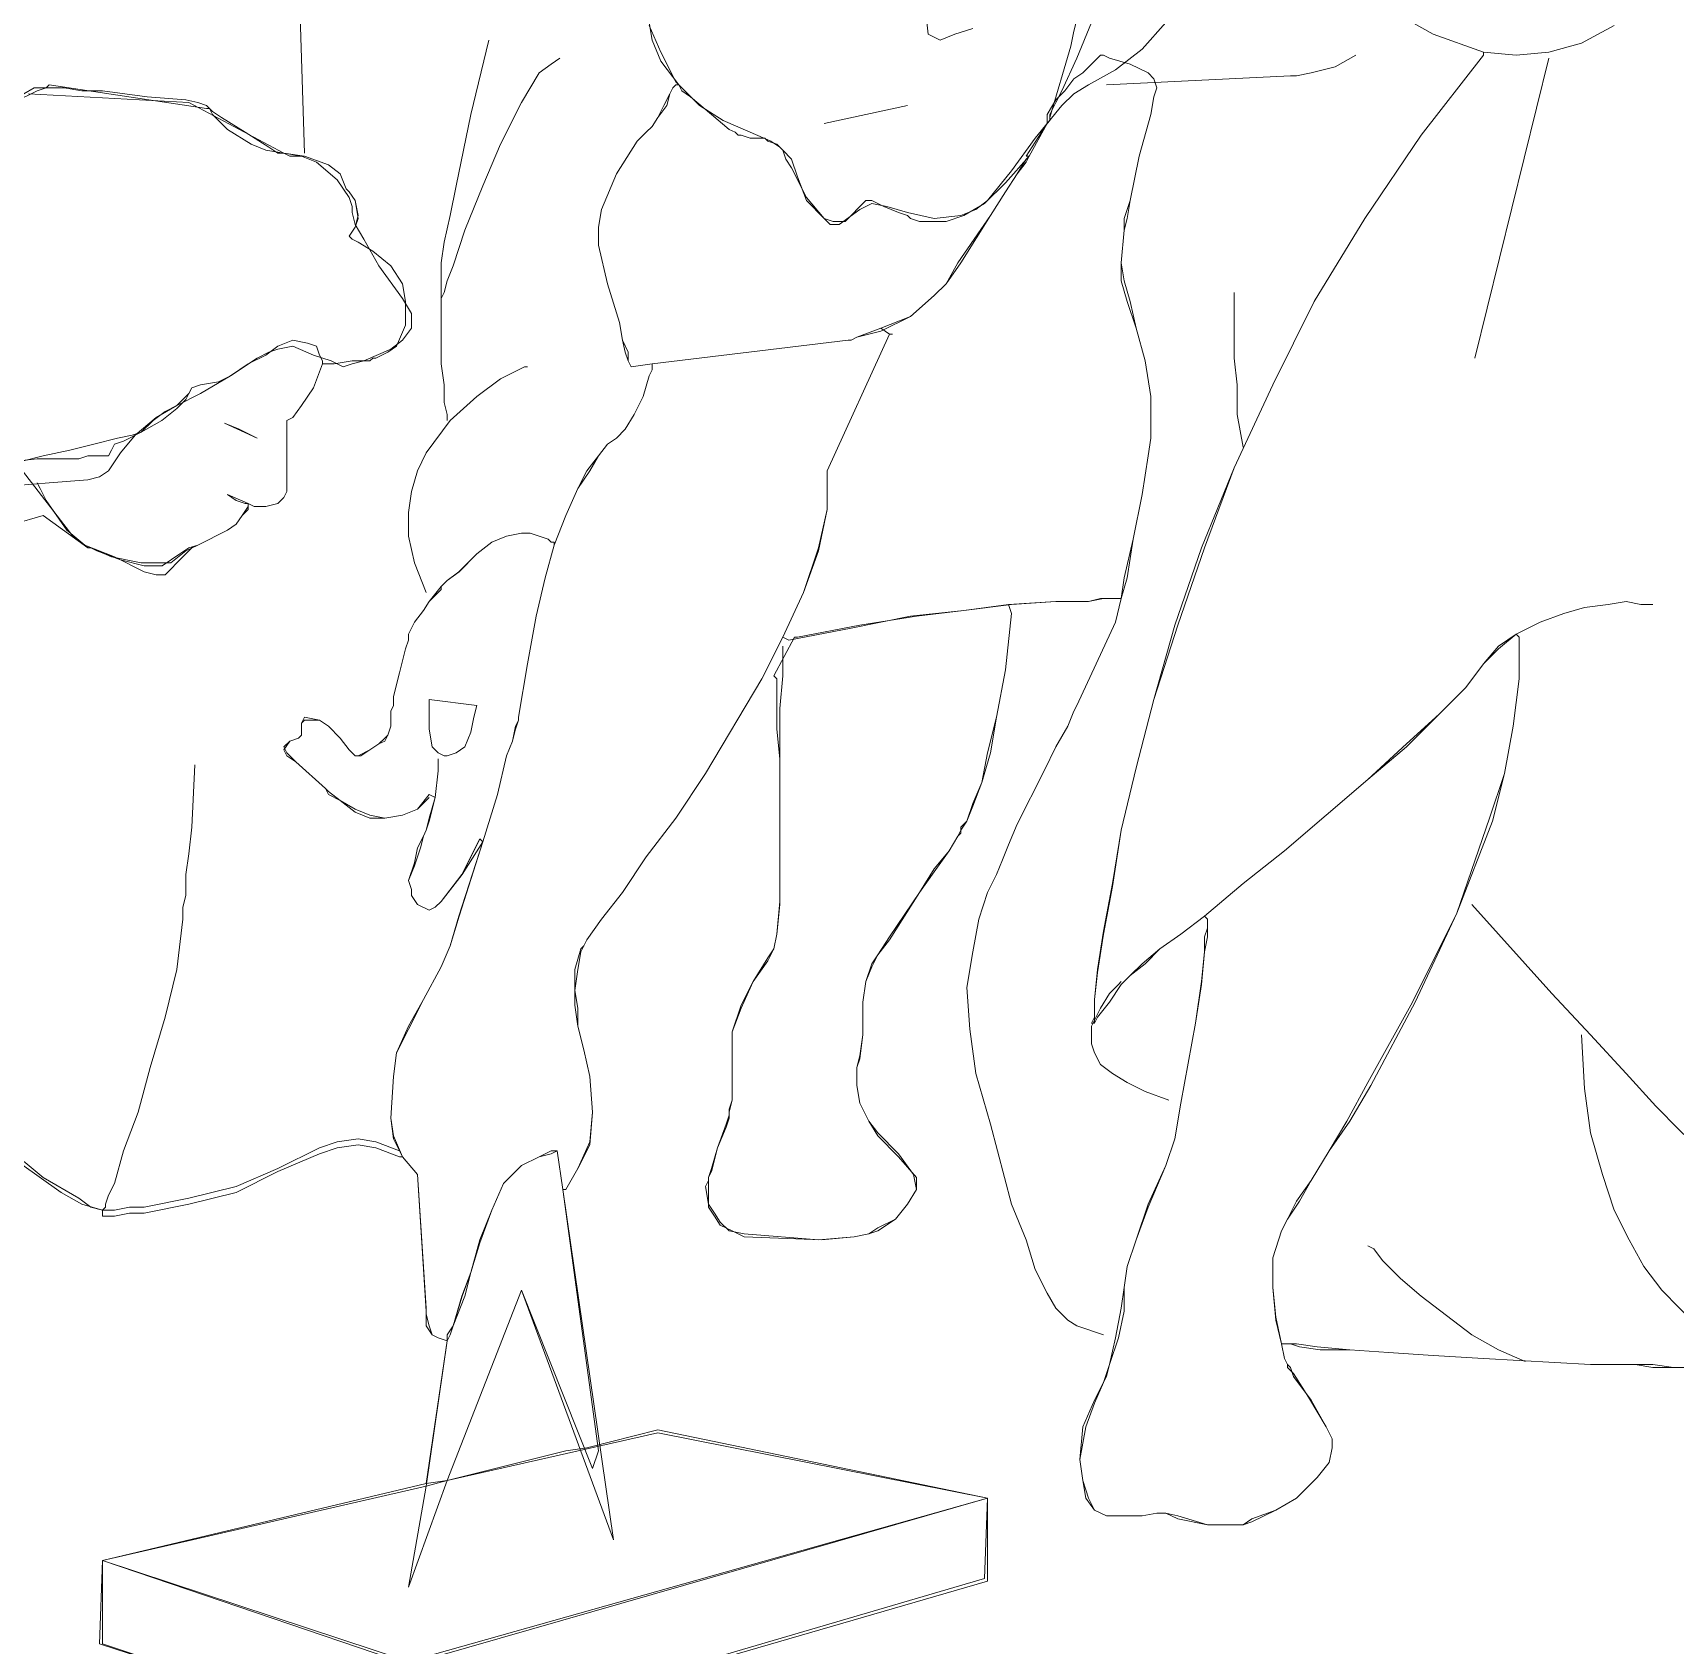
# Model space of a CAD drawing. Header units: centimetres. Extents: x -9.9 to 12.1, y -14.8 to 2.1.
# Drawn here: x 11.99219 to 12.02146, y -11.84913 to -11.8204 of the extents above; entities that cross this region are included whole.
import ezdxf

# ---------------------------------------------------------------- set-up
doc = ezdxf.new("R2010")
doc.units = ezdxf.units.CM
doc.header["$MEASUREMENT"] = 0
doc.layers.add('PDF _Geometria_Num_Penna__7', color=7, linetype='Continuous', lineweight=18)

msp = doc.modelspace()

# ---------------------------------------------------------------- linework, layer by layer
at = {"layer": 'PDF _Geometria_Num_Penna__7', "color": 7, "linetype": 'Continuous', "lineweight": 18, "flags": 128}
for points in [[(11.99693, -11.819154), (11.997036, -11.822541)], [(12.008943, -11.820319), (12.008625, -11.820424), (12.00836, -11.82053), (12.008255, -11.820477), (12.008149, -11.820424), (12.008096, -11.819948)], [(12.010795, -11.819948), (12.010795, -11.820001), (12.010795, -11.82016), (12.010742, -11.820371), (12.010689, -11.820636), (12.010318, -11.821906)], [(12.020373, -11.820266), (12.019791, -11.820583), (12.019209, -11.820742), (12.018627, -11.820795), (12.018044, -11.820742), (12.017145, -11.820424), (12.016298, -11.819948)], [(12.003174, -11.820213), (12.003227, -11.82053), (12.003386, -11.820901), (12.003704, -11.821324), (12.003651, -11.821324), (12.003598, -11.821377), (12.003545, -11.821483), (12.003439, -11.821694), (12.003333, -11.821906), (12.003227, -11.822065), (12.003121, -11.822171), (12.002963, -11.822329), (12.002592, -11.822912), (12.002328, -11.823547), (12.002275, -11.823864), (12.002275, -11.824182), (12.002434, -11.82487), (12.002645, -11.825558), (12.002698, -11.825875), (12.002751, -11.826087), (12.002804, -11.826245), (12.002857, -11.826351), (12.003227, -11.826298), (12.003227, -11.826404), (12.003174, -11.82651), (12.003069, -11.826881), (12.00291, -11.827198), (12.002751, -11.827463), (12.002592, -11.827621), (12.002434, -11.827727), (12.002275, -11.827939), (12.002063, -11.828203), (12.001904, -11.828521), (12.001693, -11.828997), (12.001481, -11.829526), (12.001481, -11.829474), (12.001428, -11.829474), (12.001375, -11.829421), (12.001058, -11.829315), (12.000899, -11.829315), (12.000634, -11.829368), (12.00037, -11.829474), (12.000105, -11.829685), (11.999788, -11.830003), (11.999576, -11.830161), (11.99947, -11.830267), (11.999258, -11.830532), (11.999153, -11.830691), (11.998994, -11.830902), (11.998888, -11.831114), (11.998888, -11.83122), (11.998835, -11.831379), (11.998729, -11.831802), (11.998623, -11.832225), (11.998623, -11.832384), (11.99857, -11.83249), (11.99857, -11.832755), (11.998518, -11.832913), (11.998465, -11.832966), (11.998359, -11.833072), (11.9982, -11.833178), (11.997988, -11.833284), (11.997935, -11.833284), (11.99783, -11.833178), (11.997671, -11.832966), (11.997459, -11.832755), (11.9973, -11.832649), (11.997036, -11.832596), (11.996983, -11.832702), (11.996983, -11.832807), (11.996983, -11.832913), (11.99693, -11.832966), (11.996771, -11.833019), (11.996665, -11.833125), (11.996718, -11.833231), (11.996877, -11.83339), (11.997406, -11.833866), (11.997459, -11.833919), (11.997671, -11.834078), (11.997935, -11.834236), (11.9982, -11.834342), (11.998465, -11.834395), (11.998782, -11.834342), (11.999047, -11.834236), (11.999258, -11.833972), (11.999364, -11.834025), (11.999258, -11.834448), (11.999205, -11.834607), (11.999153, -11.834713), (11.999047, -11.834924), (11.998994, -11.835189), (11.998888, -11.835506), (11.998941, -11.835665), (11.998941, -11.835771), (11.999047, -11.83593), (11.999258, -11.836036), (11.999364, -11.835983), (11.99947, -11.835877), (11.999841, -11.8354), (12.000158, -11.834765), (12.000211, -11.834818), (11.999788, -11.836141), (11.999629, -11.836671), (11.99947, -11.837041), (11.999153, -11.837623), (11.998888, -11.838099), (11.998676, -11.838576), (11.998623, -11.838999), (11.99857, -11.83974), (11.998623, -11.840057), (11.998782, -11.840428), (11.998729, -11.840428), (11.998306, -11.840269), (11.997988, -11.840216), (11.997618, -11.840269), (11.9973, -11.840375), (11.99656, -11.840692), (11.995819, -11.841063), (11.994972, -11.841275), (11.994178, -11.841433), (11.993914, -11.841433), (11.993649, -11.841486), (11.99349, -11.841486), (11.993437, -11.841486), (11.993437, -11.84138), (11.993067, -11.841275), (11.992696, -11.841063), (11.991956, -11.840534)], [(12.003174, -11.820266), (12.003386, -11.820742), (12.003651, -11.821271), (12.003862, -11.821483), (12.004074, -11.821694), (12.004497, -11.821959), (12.004974, -11.822171), (12.005344, -11.822329), (12.005503, -11.822435), (12.005556, -11.822488), (12.005609, -11.822647), (12.005715, -11.822806), (12.005979, -11.823335), (12.006297, -11.823705), (12.006402, -11.823811), (12.006561, -11.823811), (12.006932, -11.823547), (12.007143, -11.823441), (12.007408, -11.823494), (12.007778, -11.8236), (12.008255, -11.823705), (12.008731, -11.823652), (12.008996, -11.823547), (12.009207, -11.823388), (12.009631, -11.822859), (12.010054, -11.822277), (12.01053, -11.821694), (12.010742, -11.821483), (12.011006, -11.821324), (12.011483, -11.821059), (12.011959, -11.820689), (12.012382, -11.820213)], [(12.003174, -11.820213), (12.003227, -11.82053), (12.003386, -11.820901), (12.003704, -11.821324), (12.003757, -11.82143), (12.003915, -11.821536), (12.004286, -11.821853), (12.004603, -11.822118), (12.004709, -11.822171), (12.004762, -11.822224), (12.004815, -11.822224), (12.004974, -11.822277), (12.005238, -11.822277), (12.005291, -11.822329), (12.00545, -11.822382), (12.005556, -11.822488), (12.005715, -11.822647), (12.00582, -11.822965), (12.005979, -11.823388), (12.006297, -11.823705), (12.006455, -11.823758), (12.006667, -11.823758), (12.007037, -11.823388), (12.007143, -11.823388), (12.007355, -11.823494), (12.00762, -11.8236), (12.007778, -11.823652), (12.007831, -11.823705), (12.00799, -11.823758), (12.008202, -11.823758), (12.008466, -11.823758), (12.008784, -11.823652), (12.009154, -11.823441), (12.009525, -11.82307), (12.009948, -11.822594), (12.010266, -11.822012), (12.010318, -11.821959), (12.010318, -11.821853), (12.010424, -11.821642), (12.01053, -11.82143), (12.010795, -11.820848), (12.011059, -11.820213)], [(12.022119, -11.844185), (12.021431, -11.844185), (12.021061, -11.844132), (12.020744, -11.844132), (12.020426, -11.844132), (12.01995, -11.844132), (12.018045, -11.844026), (12.017145, -11.843973), (12.016351, -11.84392), (12.015663, -11.843868), (12.015081, -11.843815), (12.014711, -11.843762), (12.014605, -11.843762), (12.014552, -11.843762), (12.014446, -11.843762), (12.01434, -11.843285), (12.014287, -11.842756), (12.014287, -11.842227), (12.014446, -11.841751), (12.014552, -11.841539), (12.014711, -11.841222), (12.014975, -11.840851), (12.015293, -11.840322), (12.01561, -11.839793), (12.015981, -11.839105), (12.016775, -11.837676), (12.017568, -11.836088), (12.018151, -11.834395), (12.018415, -11.833601), (12.018574, -11.832755), (12.01868, -11.831908), (12.01868, -11.831167), (12.018627, -11.831114), (12.018309, -11.831326), (12.018045, -11.831643), (12.017727, -11.832067), (12.017251, -11.832543), (12.016669, -11.833125), (12.015981, -11.833707), (12.014499, -11.834977), (12.013758, -11.835559), (12.01307, -11.836141), (12.012647, -11.836459), (12.012276, -11.836723), (12.011959, -11.836988), (12.011747, -11.8372), (12.011589, -11.837358), (12.011377, -11.837676), (12.011165, -11.837941), (12.011112, -11.838046), (12.011059, -11.838046), (12.011112, -11.837941), (12.011112, -11.837623), (12.011165, -11.837094), (12.011271, -11.836406), (12.01143, -11.835559), (12.011589, -11.834607), (12.011853, -11.833495), (12.012171, -11.832278), (12.012541, -11.830955), (12.013017, -11.829579), (12.013599, -11.828151), (12.014287, -11.826669), (12.015028, -11.825187), (12.015928, -11.823705), (12.016933, -11.822224), (12.018045, -11.820795), (12.018045, -11.820742), (12.018627, -11.820795), (12.019209, -11.820742), (12.019791, -11.820583), (12.020373, -11.820266)], [(11.999576, -11.827304), (11.999576, -11.827198), (11.999523, -11.826986), (11.999523, -11.826669), (11.99947, -11.826298), (11.99947, -11.825399), (11.99947, -11.825028), (11.99947, -11.824711), (11.99947, -11.824499), (11.999523, -11.824129), (11.999629, -11.823652), (11.999735, -11.823123), (11.999999, -11.821853), (12.000317, -11.82053)], [(11.99947, -11.825187), (11.99947, -11.825134), (11.999523, -11.825028), (11.999576, -11.824817), (11.999682, -11.824552), (11.999893, -11.823917), (12.000211, -11.823123), (12.000528, -11.822382), (12.000899, -11.821642), (12.001216, -11.821112), (12.001428, -11.820954), (12.001587, -11.820848)], [(12.021061, -11.830585), (12.021008, -11.830585), (12.020849, -11.830585), (12.020585, -11.830532), (12.020267, -11.830585), (12.019844, -11.830638), (12.019473, -11.830744), (12.01905, -11.830902), (12.018627, -11.831114), (12.018309, -11.831379), (12.018045, -11.831643), (12.017727, -11.832067), (12.017251, -11.832543), (12.016669, -11.833125), (12.015981, -11.833707), (12.014499, -11.834977), (12.013758, -11.835559), (12.01307, -11.836141), (12.012647, -11.836459), (12.012276, -11.836723), (12.012012, -11.836988), (12.011747, -11.8372), (12.011589, -11.837358), (12.011377, -11.837676), (12.011165, -11.837941), (12.011112, -11.838046), (12.011112, -11.837941), (12.011112, -11.837623), (12.011165, -11.837147), (12.011271, -11.836459), (12.01143, -11.835612), (12.011589, -11.834607), (12.011853, -11.833495), (12.012171, -11.832278), (12.012594, -11.830955), (12.01307, -11.829579), (12.013599, -11.828151), (12.014287, -11.826669), (12.015028, -11.825187), (12.015928, -11.823705), (12.016933, -11.822224), (12.018045, -11.820795)], [(12.011324, -11.821324), (12.014605, -11.821165), (12.014711, -11.821165), (12.014975, -11.821112), (12.015399, -11.821006), (12.015769, -11.820795)], [(12.019209, -11.820848), (12.017886, -11.826193)], [(11.991903, -11.828468), (11.992485, -11.828415), (11.993173, -11.828362), (11.993384, -11.828309), (11.993543, -11.828203), (11.993755, -11.827886), (11.994019, -11.827568), (11.99439, -11.827251), (11.99476, -11.827039), (11.995184, -11.826828), (11.995713, -11.82651), (11.996189, -11.826193), (11.996401, -11.826087), (11.99656, -11.826034), (11.996824, -11.825981), (11.997195, -11.82614), (11.997512, -11.826245), (11.997724, -11.826351), (11.997882, -11.826298), (11.998094, -11.826245), (11.99857, -11.826034), (11.998782, -11.825875), (11.998941, -11.825663), (11.998941, -11.825399), (11.998782, -11.825134), (11.998359, -11.824552), (11.998094, -11.824076), (11.997935, -11.823811), (11.997882, -11.8236), (11.997882, -11.823494), (11.99783, -11.823335), (11.997618, -11.823017), (11.997247, -11.8227), (11.996983, -11.822594), (11.996665, -11.822541), (11.996348, -11.822488), (11.996083, -11.822382), (11.99566, -11.822118), (11.995395, -11.821853), (11.995342, -11.821747), (11.995289, -11.821747), (11.992485, -11.821324), (11.992432, -11.821377), (11.992273, -11.82143), (11.99185, -11.821642)], [(11.99185, -11.821589), (11.99222, -11.821377), (11.992485, -11.821377), (11.992749, -11.821377), (11.993067, -11.82143), (11.993437, -11.82143), (11.994231, -11.821536), (11.994919, -11.821589), (11.995131, -11.821642), (11.995289, -11.821694), (11.995395, -11.8218), (11.995554, -11.821906), (11.995977, -11.822171), (11.996401, -11.822435), (11.996559, -11.822541), (11.996665, -11.822541), (11.996771, -11.822594), (11.997036, -11.822594), (11.997459, -11.822753), (11.997671, -11.822912), (11.997776, -11.823176), (11.997829, -11.823229), (11.997935, -11.823388), (11.997988, -11.823652), (11.997935, -11.823864), (11.997829, -11.824023), (11.997882, -11.824076), (11.997988, -11.824129), (11.998253, -11.824287), (11.99857, -11.824552), (11.998782, -11.82487), (11.998835, -11.825187), (11.998835, -11.82561), (11.998676, -11.825981), (11.998517, -11.826087), (11.998306, -11.826193), (11.998253, -11.826193), (11.9982, -11.826245), (11.997882, -11.826245), (11.997565, -11.826298), (11.997353, -11.826298), (11.997353, -11.826245), (11.9973, -11.82614), (11.997247, -11.825981), (11.997089, -11.825928), (11.996824, -11.825875), (11.996559, -11.825981), (11.996348, -11.82614), (11.99603, -11.826298), (11.995713, -11.82651), (11.995501, -11.826616), (11.995183, -11.826669), (11.995025, -11.826722), (11.994972, -11.826828), (11.994919, -11.826933), (11.99476, -11.827092), (11.994495, -11.827304), (11.994125, -11.827516), (11.993966, -11.827568), (11.993702, -11.827621), (11.993278, -11.827727), (11.992855, -11.827833), (11.992379, -11.827939), (11.991955, -11.828045)], [(11.992008, -11.828203), (11.992908, -11.829368), (11.992961, -11.829421), (11.99312, -11.829526), (11.993649, -11.829738), (11.994178, -11.830003), (11.99439, -11.830056), (11.994549, -11.830056), (11.994866, -11.829738), (11.995025, -11.829579), (11.995131, -11.829526), (11.99566, -11.829262), (11.995819, -11.829156), (11.995924, -11.828997), (11.99603, -11.828839), (11.99603, -11.828786), (11.996136, -11.828839), (11.996348, -11.828839), (11.99656, -11.828786), (11.996665, -11.82868), (11.996718, -11.828574), (11.996718, -11.828203), (11.996718, -11.82778), (11.996718, -11.827463), (11.996718, -11.827304), (11.996824, -11.827251), (11.996983, -11.827039), (11.997195, -11.826722), (11.997353, -11.826298), (11.997565, -11.826298), (11.997882, -11.826245), (11.9982, -11.826245), (11.998253, -11.826193), (11.998306, -11.826193), (11.998518, -11.826087), (11.998676, -11.825981), (11.998835, -11.82561), (11.998835, -11.825187), (11.998782, -11.82487), (11.99857, -11.824552), (11.998253, -11.824287), (11.997988, -11.824129), (11.997882, -11.824076), (11.99783, -11.824023), (11.997935, -11.823864), (11.997988, -11.823705), (11.997935, -11.823388), (11.99783, -11.823229), (11.997777, -11.823176), (11.997671, -11.822912), (11.997459, -11.822753), (11.997036, -11.822594), (11.996665, -11.822541), (11.994972, -11.821642), (11.992114, -11.821483)], [(12.003598, -11.821377), (12.003545, -11.821483), (12.003492, -11.821694), (12.003333, -11.821906), (12.003227, -11.822065), (12.003121, -11.822171), (12.002963, -11.822329), (12.002592, -11.822912), (12.002328, -11.823547), (12.002275, -11.823864), (12.002275, -11.824182), (12.002434, -11.82487), (12.002645, -11.825558), (12.002698, -11.825875), (12.002804, -11.826087), (12.002804, -11.826245), (12.002857, -11.826351), (12.003227, -11.826298), (12.00672, -11.825875), (12.006773, -11.825875), (12.006879, -11.825822), (12.007302, -11.825716), (12.007831, -11.825452), (12.008255, -11.825081), (12.008466, -11.82487), (12.008731, -11.824499), (12.00926, -11.823652), (12.009525, -11.823229), (12.009736, -11.822912), (12.009895, -11.822647), (12.009948, -11.822594)], [(12.012224, -11.821377), (12.012171, -11.821536), (12.012118, -11.821853), (12.011906, -11.822594), (12.011747, -11.823388), (12.011694, -11.823705), (12.011641, -11.823917), (12.011589, -11.824499), (12.011641, -11.824817), (12.011747, -11.825187), (12.011853, -11.825663), (12.012012, -11.826245), (12.012118, -11.826881), (12.012118, -11.82741), (12.012118, -11.827621), (12.012065, -11.827939), (12.011959, -11.828627), (12.0118, -11.829421), (12.011694, -11.830109), (12.011589, -11.830479), (12.011483, -11.830902), (12.010795, -11.832384), (12.010742, -11.83249), (12.010636, -11.832755), (12.010424, -11.833125), (12.010213, -11.833548), (12.009736, -11.834501), (12.009578, -11.834871), (12.009472, -11.835136), (12.009366, -11.8354), (12.009207, -11.835718), (12.009048, -11.836194), (12.008943, -11.836776), (12.008837, -11.837411), (12.00889, -11.838152), (12.008996, -11.838946), (12.00926, -11.839846), (12.009631, -11.841275), (12.009895, -11.84191), (12.010054, -11.842439), (12.010266, -11.842862), (12.010424, -11.843127), (12.010636, -11.843338), (12.010795, -11.843444), (12.011271, -11.843603)], [(12.006297, -11.822012), (12.007778, -11.821694)], [(12.013599, -11.825028), (12.013599, -11.825081), (12.013599, -11.825187), (12.013599, -11.825452), (12.013599, -11.825769), (12.013599, -11.826193), (12.013652, -11.826669), (12.013652, -11.827198), (12.013758, -11.82778)], [(11.991797, -11.828045), (11.992273, -11.827992), (11.992749, -11.827992), (11.992961, -11.827992), (11.993014, -11.827992), (11.993173, -11.827939), (11.993384, -11.827939), (11.993543, -11.827939), (11.993596, -11.827833), (11.993649, -11.827727), (11.993808, -11.827674), (11.994125, -11.827516), (11.994337, -11.827304), (11.994549, -11.827145), (11.99476, -11.827039), (11.994972, -11.826828), (11.995025, -11.826722), (11.995184, -11.826669), (11.995501, -11.826616), (11.995713, -11.82651), (11.99603, -11.826298), (11.996348, -11.82614), (11.99656, -11.825981), (11.996824, -11.825875), (11.997089, -11.825928), (11.997247, -11.825981), (11.9973, -11.82614), (11.997353, -11.826245), (11.997353, -11.826298), (11.997195, -11.826722), (11.996983, -11.827039), (11.996824, -11.827251), (11.996718, -11.827304), (11.996718, -11.827463), (11.996718, -11.82778), (11.996718, -11.828203), (11.996718, -11.828574), (11.996665, -11.82868), (11.99656, -11.828786), (11.996348, -11.828839), (11.996136, -11.828839), (11.99603, -11.828786), (11.99603, -11.828839), (11.995924, -11.828997), (11.995819, -11.829156), (11.99566, -11.829262), (11.995131, -11.829526), (11.994972, -11.829579), (11.994813, -11.829685), (11.994496, -11.829897), (11.994337, -11.829897), (11.994178, -11.829897), (11.993755, -11.829791), (11.993331, -11.829632), (11.993226, -11.829579), (11.993173, -11.829579), (11.992379, -11.828997), (11.99185, -11.829156)], [(12.001693, -11.84101), (12.001904, -11.840639), (12.002116, -11.840216), (12.002169, -11.839634), (12.002116, -11.838999), (12.00201, -11.838523), (12.001904, -11.838099), (12.001904, -11.837782), (12.001851, -11.837464), (12.001904, -11.837094), (12.001957, -11.836776), (12.00201, -11.836671), (12.002063, -11.836565), (12.002328, -11.836194), (12.002698, -11.835718), (12.003121, -11.835083), (12.003651, -11.834395), (12.00418, -11.833601), (12.005185, -11.831908), (12.005556, -11.831167), (12.005926, -11.830373), (12.006191, -11.829632), (12.00635, -11.828891), (12.00635, -11.828203), (12.007461, -11.825769), (12.007514, -11.825769)], [(11.992273, -11.828415), (11.992326, -11.828521), (11.992432, -11.828733), (11.992802, -11.829262), (11.99312, -11.829526), (11.993596, -11.829738), (11.994125, -11.829844), (11.994654, -11.829844), (11.994919, -11.829632), (11.995131, -11.829526), (11.99566, -11.829262), (11.995819, -11.829156), (11.995924, -11.828997), (11.99603, -11.828891), (11.99603, -11.828786), (11.996136, -11.828839), (11.996348, -11.828839), (11.99656, -11.828786), (11.996665, -11.82868), (11.996718, -11.828574), (11.996718, -11.828203), (11.996718, -11.82778), (11.996718, -11.827463), (11.996718, -11.827357), (11.996718, -11.827304), (11.996824, -11.827251), (11.996983, -11.827039), (11.997195, -11.826722), (11.997353, -11.826298)], [(12.003227, -11.826404), (12.003174, -11.82651), (12.003069, -11.826881), (12.00291, -11.827198), (12.002751, -11.827463), (12.002592, -11.827621), (12.002434, -11.827727), (12.002275, -11.827939), (12.002116, -11.828203), (12.001904, -11.828521), (12.001693, -11.828997), (12.001481, -11.829526), (12.001322, -11.830109), (12.001163, -11.830797), (12.001005, -11.831643), (12.000846, -11.832596), (12.000846, -11.832649), (12.000793, -11.832807), (12.00074, -11.833019), (12.000634, -11.833284), (12.000476, -11.833972), (12.000211, -11.834818), (11.999788, -11.836141), (11.999629, -11.836671), (11.99947, -11.837041), (11.999153, -11.837623), (11.998888, -11.838152), (11.998676, -11.838576), (11.998623, -11.838999), (11.99857, -11.83974), (11.998623, -11.84011), (11.998782, -11.840428), (11.999047, -11.840745), (11.999205, -11.84318), (11.999205, -11.843233), (11.999258, -11.843444), (11.999311, -11.843603), (11.999417, -11.843656), (11.999576, -11.843709), (11.999205, -11.846302), (11.998888, -11.848101), (11.999576, -11.846196), (12.000899, -11.842809), (12.002539, -11.847254), (12.00164, -11.84101), (12.001534, -11.840322), (12.001428, -11.840375), (12.001216, -11.840428), (12.000899, -11.840587), (12.000581, -11.840904), (12.00037, -11.84138), (12.000158, -11.841962), (11.999999, -11.842492), (11.999893, -11.842915), (11.999682, -11.843444), (11.999629, -11.843603), (11.999576, -11.843709)], [(12.001005, -11.826351), (12.000952, -11.826351), (12.000846, -11.826404), (12.000528, -11.826563), (12.000105, -11.826881), (11.999629, -11.827304), (11.999205, -11.827886), (11.999047, -11.828203), (11.998941, -11.828574), (11.998888, -11.828944), (11.998888, -11.829368), (11.998994, -11.829844), (11.999205, -11.830373)], [(12.001481, -11.829474), (12.001428, -11.829474), (12.001375, -11.829421), (12.001057, -11.829315), (12.000899, -11.829315), (12.000634, -11.829368), (12.00037, -11.829474), (12.000105, -11.829685), (11.999787, -11.830003), (11.999576, -11.830161), (11.99947, -11.830267), (11.99947, -11.83032), (11.99947, -11.830267), (11.99947, -11.83032), (11.999258, -11.830532), (11.999152, -11.830691), (11.998994, -11.830902), (11.998888, -11.831114), (11.998888, -11.83122), (11.998835, -11.831379), (11.998729, -11.831802), (11.998623, -11.832225), (11.998623, -11.832384), (11.99857, -11.83249), (11.99857, -11.832755), (11.998517, -11.832913), (11.998464, -11.833019), (11.998359, -11.833072), (11.9982, -11.833178), (11.998041, -11.833284), (11.997935, -11.833284), (11.997829, -11.833178), (11.997671, -11.832966), (11.997459, -11.832755), (11.9973, -11.832649), (11.997036, -11.832649), (11.996983, -11.832702), (11.996983, -11.832807), (11.996983, -11.832913), (11.99693, -11.832966), (11.996771, -11.833019), (11.996665, -11.833178), (11.996718, -11.833284), (11.996877, -11.83339), (11.997406, -11.833866), (11.997459, -11.833972), (11.997671, -11.834078), (11.997935, -11.834289), (11.9982, -11.834395), (11.998464, -11.834395), (11.998782, -11.834342), (11.999047, -11.834236), (11.999258, -11.834025)], [(12.005662, -11.83122), (12.006773, -11.831008), (12.007831, -11.830797), (12.008784, -11.830691), (12.009631, -11.830585), (12.010424, -11.830532), (12.010742, -11.830532), (12.011006, -11.830532), (12.011271, -11.830479), (12.01143, -11.830479), (12.011536, -11.830479)], [(12.005556, -11.831326), (12.005556, -11.831484), (12.005556, -11.831855), (12.005503, -11.832437), (12.005503, -11.833072), (12.005503, -11.83376), (12.005503, -11.834342), (12.005503, -11.834818), (12.005503, -11.834977), (12.005503, -11.83503), (12.005503, -11.835189), (12.005503, -11.8354), (12.005503, -11.83593), (12.00545, -11.836459), (12.005397, -11.836723), (12.005291, -11.836935), (12.005027, -11.837306), (12.004815, -11.837782), (12.004656, -11.838205), (12.004656, -11.838523), (12.004656, -11.839105), (12.004656, -11.839422), (12.004603, -11.839634), (12.004603, -11.83974), (12.00455, -11.839899), (12.004392, -11.840269), (12.004286, -11.840692), (12.004233, -11.840798), (12.004233, -11.840851), (12.004233, -11.840904), (12.004233, -11.84101), (12.004233, -11.841327), (12.004339, -11.841486), (12.004444, -11.841645), (12.004656, -11.841751), (12.004868, -11.841857), (12.006244, -11.84191), (12.006826, -11.841857), (12.00709, -11.841804), (12.007249, -11.841751), (12.007567, -11.841539), (12.007778, -11.841275), (12.007937, -11.84101), (12.007937, -11.840798), (12.00762, -11.840428), (12.007249, -11.840057), (12.00709, -11.839793), (12.006932, -11.839475), (12.006879, -11.839158), (12.006879, -11.838893), (12.006879, -11.83884), (12.006932, -11.838681), (12.006985, -11.838258), (12.006985, -11.838046), (12.006985, -11.837676), (12.007037, -11.837306), (12.007143, -11.837041), (12.007249, -11.836829), (12.007461, -11.836565), (12.00799, -11.835718), (12.008255, -11.835348), (12.008519, -11.834977), (12.008678, -11.834713), (12.008731, -11.83466), (12.008731, -11.834607), (12.008837, -11.834448), (12.008943, -11.834183), (12.009101, -11.83376), (12.00926, -11.833231), (12.009366, -11.832596), (12.009525, -11.831749), (12.009631, -11.830744)], [(12.013123, -11.836194), (12.013123, -11.836247), (12.013123, -11.836353), (12.013123, -11.836512), (12.01307, -11.836776), (12.013017, -11.837358), (12.012912, -11.838046), (12.012647, -11.839475), (12.012541, -11.84011), (12.012382, -11.840587), (12.012065, -11.841327), (12.011853, -11.84191), (12.011694, -11.842386), (12.011641, -11.842756), (12.011641, -11.84318), (12.011536, -11.843656), (12.011377, -11.844132), (12.011324, -11.844344), (12.011271, -11.84445), (12.011112, -11.84482), (12.010954, -11.845243), (12.010848, -11.845826), (12.010901, -11.846196), (12.011006, -11.846513), (12.011112, -11.846725), (12.011324, -11.846831), (12.011959, -11.846831), (12.012224, -11.846778), (12.012329, -11.846778), (12.012382, -11.846778), (12.012594, -11.846884), (12.013123, -11.84699), (12.013547, -11.84699), (12.013758, -11.84699), (12.013917, -11.846937), (12.01434, -11.846725), (12.014711, -11.846513), (12.01487, -11.846355), (12.015081, -11.846143), (12.015293, -11.845878), (12.015346, -11.845614), (12.015346, -11.845455), (12.01524, -11.845243), (12.014975, -11.844767), (12.014658, -11.844344), (12.014605, -11.844185), (12.014552, -11.844132), (12.014499, -11.844026), (12.014446, -11.843762), (12.01434, -11.843338), (12.014287, -11.842756), (12.014287, -11.842227), (12.014446, -11.841751), (12.014552, -11.841539), (12.014764, -11.841222), (12.014975, -11.840851), (12.015293, -11.840322), (12.015663, -11.839793), (12.016034, -11.839158), (12.016828, -11.837676), (12.017568, -11.836088), (12.018203, -11.834448), (12.018415, -11.833601), (12.018574, -11.832755), (12.01868, -11.831908), (12.01868, -11.831167)], [(11.995078, -11.833442), (11.995025, -11.834554), (11.994972, -11.83503), (11.994919, -11.8354), (11.994919, -11.835771), (11.994866, -11.835983), (11.994866, -11.836141), (11.994866, -11.836194), (11.99476, -11.837094), (11.994549, -11.837941), (11.994284, -11.83884), (11.994072, -11.839634), (11.993808, -11.840322), (11.993649, -11.840904), (11.993543, -11.841116), (11.99349, -11.841275), (11.99349, -11.841327), (11.993437, -11.84138), (11.99349, -11.84138), (11.993649, -11.84138), (11.993914, -11.841327), (11.994178, -11.841327), (11.994972, -11.841169), (11.995819, -11.840957), (11.99656, -11.840639), (11.9973, -11.840269), (11.997618, -11.840163), (11.997988, -11.84011), (11.998306, -11.840163), (11.998729, -11.840322)], [(11.999417, -11.833337), (11.999417, -11.83339), (11.999417, -11.833548), (11.999364, -11.834025), (11.999258, -11.834448), (11.999205, -11.834607), (11.999153, -11.834713), (11.9991, -11.834924), (11.998994, -11.835242), (11.998888, -11.835506), (11.998941, -11.835665), (11.998941, -11.835771), (11.999047, -11.83593), (11.999258, -11.836036), (11.999364, -11.835983), (11.99947, -11.835877), (11.999841, -11.8354), (12.000211, -11.834818)], [(12.017833, -11.83593), (12.019262, -11.837517), (12.01995, -11.838258), (12.020585, -11.838946), (12.021114, -11.839528), (12.021537, -11.839952), (12.021696, -11.84011), (12.021802, -11.840216), (12.021855, -11.840322), (12.021908, -11.840322)], [(12.011589, -11.837306), (12.011536, -11.837358), (12.011377, -11.837517), (12.011218, -11.837782), (12.011059, -11.838099), (12.011059, -11.838417), (12.011112, -11.838576), (12.011218, -11.838787), (12.01143, -11.838946), (12.011694, -11.839105), (12.012012, -11.839264), (12.012435, -11.839422)], [(11.989415, -11.838046), (11.989468, -11.838099), (11.989574, -11.838205), (11.989733, -11.838364), (11.989892, -11.838523), (11.990421, -11.839052), (11.991056, -11.839687), (11.991744, -11.840269), (11.992379, -11.840798), (11.993014, -11.841169), (11.993226, -11.841327), (11.993437, -11.84138)], [(12.023178, -11.844132), (12.023125, -11.844079), (12.023019, -11.844079), (12.02286, -11.844026), (12.022649, -11.84392), (12.022119, -11.843656), (12.021855, -11.843444), (12.021537, -11.843127), (12.02122, -11.842809), (12.020902, -11.842386), (12.020638, -11.84191), (12.020373, -11.84138), (12.020161, -11.840745), (12.01995, -11.840004), (12.019844, -11.839211), (12.019791, -11.838258)], [(12.015981, -11.842015), (12.016087, -11.842068), (12.016245, -11.84228), (12.016563, -11.842597), (12.016933, -11.842915), (12.017833, -11.843603), (12.018309, -11.843868), (12.018786, -11.844079)], [(12.021484, -11.844185), (12.021061, -11.844185), (12.020744, -11.844132), (12.020426, -11.844132), (12.01995, -11.844132), (12.018045, -11.844026), (12.017145, -11.843973), (12.016351, -11.84392), (12.015663, -11.843868), (12.015134, -11.843868), (12.014764, -11.843815), (12.014605, -11.843762), (12.014552, -11.843762)], [(11.993437, -11.847625), (11.999205, -11.846302), (11.999576, -11.846196), (12.003333, -11.845349), (12.009207, -11.846513), (11.998888, -11.849477), (11.993437, -11.847625), (11.993437, -11.849107), (11.998994, -11.850959), (12.009207, -11.847995), (12.009207, -11.846513)]]:
    msp.add_lwpolyline(points, dxfattribs=at)
for points in [[(12.005556, -11.831167), (12.005926, -11.830373), (12.006191, -11.829579), (12.00635, -11.828891), (12.00635, -11.828203), (12.007461, -11.825769), (12.007302, -11.825663), (12.007831, -11.825452), (12.008255, -11.825081), (12.008466, -11.82487), (12.008678, -11.824499), (12.00926, -11.823652), (12.009525, -11.823229), (12.009736, -11.822912), (12.009895, -11.8227), (12.009948, -11.822594), (12.009895, -11.822594), (12.010266, -11.822012), (12.010266, -11.821959), (12.010266, -11.821853), (12.010424, -11.821589), (12.010583, -11.82143), (12.010742, -11.821218), (12.010901, -11.821112), (12.011059, -11.820954), (12.011218, -11.820795), (12.011271, -11.820795), (12.011377, -11.820848), (12.011747, -11.820954), (12.012065, -11.821112), (12.012171, -11.821218), (12.012224, -11.821377), (12.012171, -11.821536), (12.012118, -11.821853), (12.011906, -11.822594), (12.011747, -11.823388), (12.011641, -11.823705), (12.011641, -11.823917), (12.011589, -11.824499), (12.011589, -11.824817), (12.011694, -11.825187), (12.011853, -11.825663), (12.012012, -11.826245), (12.012118, -11.826881), (12.012118, -11.82741), (12.012118, -11.827621), (12.012065, -11.827939), (12.011959, -11.828627), (12.0118, -11.829421), (12.011641, -11.830109), (12.011589, -11.830479), (12.011536, -11.830479), (12.011483, -11.830479), (12.011377, -11.830479), (12.011218, -11.830479), (12.011006, -11.830532), (12.010742, -11.830532), (12.010424, -11.830532), (12.009578, -11.830585), (12.008784, -11.830691), (12.007831, -11.830797), (12.006773, -11.831008), (12.005662, -11.83122)], [(11.998623, -11.838999), (11.998676, -11.838576), (11.998888, -11.838099), (11.999152, -11.837623), (11.99947, -11.837041), (11.999629, -11.836671), (11.999787, -11.836141), (12.000211, -11.834818), (12.000475, -11.833972), (12.000634, -11.833284), (12.00074, -11.833019), (12.000793, -11.832755), (12.000846, -11.832649), (12.000846, -11.832596), (12.001005, -11.831643), (12.001163, -11.830797), (12.001322, -11.830109), (12.001481, -11.829526), (12.001692, -11.828997), (12.001904, -11.828521), (12.002063, -11.828203), (12.002275, -11.827939), (12.002433, -11.827727), (12.002592, -11.827621), (12.002751, -11.827463), (12.00291, -11.827198), (12.003068, -11.826881), (12.003174, -11.82651), (12.003227, -11.826404), (12.003227, -11.826298), (12.00672, -11.825875), (12.006773, -11.825875), (12.006879, -11.825822), (12.007302, -11.825663), (12.007461, -11.825769), (12.006349, -11.828203), (12.006349, -11.828891), (12.006191, -11.829579), (12.005926, -11.830373), (12.005556, -11.831167), (12.005185, -11.831908), (12.00418, -11.833601), (12.00365, -11.834395), (12.003121, -11.835083), (12.002698, -11.835718), (12.002328, -11.836194), (12.002063, -11.836565), (12.00201, -11.836671), (12.001957, -11.836723), (12.001851, -11.837094), (12.001851, -11.837464), (12.001851, -11.837729), (12.001904, -11.838099), (12.00201, -11.838523), (12.002116, -11.838999), (12.002169, -11.839634), (12.002116, -11.840163), (12.001904, -11.840639), (12.001692, -11.84101), (12.00164, -11.84101), (12.001534, -11.840322), (12.001428, -11.840322), (12.001216, -11.840428), (12.000899, -11.840587), (12.000581, -11.840904), (12.00037, -11.84138), (12.000158, -11.84191), (11.999999, -11.842492), (11.99984, -11.842915), (11.999682, -11.843444), (11.999576, -11.843603), (11.999576, -11.843709), (11.999417, -11.843656), (11.999311, -11.843603), (11.999205, -11.843444), (11.999205, -11.843233), (11.999205, -11.843127), (11.999047, -11.840745), (11.998782, -11.840428), (11.998623, -11.840057), (11.99857, -11.83974)], [(11.996189, -11.827621), (11.996083, -11.827568), (11.995871, -11.827463), (11.995607, -11.827357)], [(11.99603, -11.828786), (11.995977, -11.828786), (11.995819, -11.828733), (11.99566, -11.828627)], [(11.996877, -11.83339), (11.996718, -11.833231), (11.996665, -11.833125), (11.996771, -11.833019), (11.99693, -11.832966), (11.996983, -11.832913), (11.996983, -11.832807), (11.996983, -11.832702), (11.997036, -11.832596), (11.9973, -11.832649), (11.997459, -11.832755), (11.997671, -11.832966), (11.997829, -11.833178), (11.997935, -11.833284), (11.997988, -11.833284), (11.9982, -11.833178), (11.998359, -11.833072), (11.998464, -11.832966), (11.998517, -11.832913), (11.99857, -11.832755), (11.99857, -11.83249), (11.998623, -11.832384), (11.998623, -11.832225), (11.998729, -11.831802), (11.998835, -11.831379), (11.998888, -11.83122), (11.998888, -11.831114), (11.998994, -11.830902), (11.999152, -11.830691), (11.999258, -11.830532), (11.99947, -11.830267), (11.999576, -11.830161), (11.999787, -11.830003), (12.000105, -11.829685), (12.00037, -11.829474), (12.000634, -11.829368), (12.000899, -11.829315), (12.001057, -11.829315), (12.001375, -11.829421), (12.001428, -11.829474), (12.001481, -11.829474), (12.001481, -11.829526), (12.001322, -11.830109), (12.001163, -11.830797), (12.001005, -11.831643), (12.000846, -11.832596), (12.000846, -11.832649), (12.000793, -11.832755), (12.00074, -11.833019), (12.000634, -11.833284), (12.000475, -11.833972), (12.000211, -11.834818), (12.000158, -11.834765), (11.99984, -11.8354), (11.99947, -11.835877), (11.999364, -11.835983), (11.999258, -11.836036), (11.999047, -11.83593), (11.998941, -11.835771), (11.998941, -11.835665), (11.998888, -11.835506), (11.998994, -11.835189), (11.999047, -11.834924), (11.999152, -11.834713), (11.999205, -11.834607), (11.999258, -11.834395), (11.999364, -11.834025), (11.999258, -11.833972), (11.999047, -11.834236), (11.998782, -11.834342), (11.998464, -11.834395), (11.9982, -11.834342), (11.997935, -11.834236), (11.997671, -11.834078), (11.997459, -11.833919), (11.997406, -11.833866)], [(12.004868, -11.841804), (12.004603, -11.841751), (12.004444, -11.841592), (12.004339, -11.841433), (12.004233, -11.841275), (12.00418, -11.840957), (12.004233, -11.840851), (12.004233, -11.840798), (12.004286, -11.840639), (12.004392, -11.840269), (12.00455, -11.839846), (12.004603, -11.839687), (12.004603, -11.839581), (12.004656, -11.839422), (12.004656, -11.839105), (12.004656, -11.838523), (12.004656, -11.838205), (12.004815, -11.837729), (12.005027, -11.837306), (12.005291, -11.836882), (12.005397, -11.836723), (12.00545, -11.836459), (12.005503, -11.835877), (12.005503, -11.8354), (12.005503, -11.835189), (12.005503, -11.83503), (12.005503, -11.834977), (12.005503, -11.834818), (12.005503, -11.834448), (12.005503, -11.833337), (12.00545, -11.832807), (12.00545, -11.832331), (12.00545, -11.832014), (12.00545, -11.831908), (12.005397, -11.831855), (12.005767, -11.831167), (12.00582, -11.831167), (12.006932, -11.830955), (12.007937, -11.830797), (12.008784, -11.830691), (12.009578, -11.830585), (12.009631, -11.830744), (12.009525, -11.831749), (12.009366, -11.832596), (12.009207, -11.833231), (12.009101, -11.83376), (12.008943, -11.83413), (12.008837, -11.834448), (12.008731, -11.834554), (12.008731, -11.834607), (12.008678, -11.834713), (12.008519, -11.834977), (12.008255, -11.835295), (12.00799, -11.835718), (12.007461, -11.836512), (12.007249, -11.836829), (12.007143, -11.836988), (12.007037, -11.837306), (12.006985, -11.837676), (12.006985, -11.837994), (12.006985, -11.838258), (12.006932, -11.838629), (12.006879, -11.83884), (12.006879, -11.838893), (12.006879, -11.839158), (12.006932, -11.839475), (12.00709, -11.839793), (12.007249, -11.840004), (12.00762, -11.840375), (12.007884, -11.840745), (12.007937, -11.84101), (12.007778, -11.841275), (12.007567, -11.841539), (12.007249, -11.841698), (12.00709, -11.841804), (12.006826, -11.841857), (12.006191, -11.84191)], [(12.010901, -11.845243), (12.011112, -11.844767), (12.011271, -11.84445), (12.011324, -11.844291), (12.011377, -11.844132), (12.011483, -11.843656), (12.011589, -11.843127), (12.011641, -11.842756), (12.011694, -11.842386), (12.011853, -11.84191), (12.012065, -11.841275), (12.012382, -11.840587), (12.012541, -11.84011), (12.012647, -11.839475), (12.012912, -11.838046), (12.013017, -11.837306), (12.01307, -11.836776), (12.01307, -11.836512), (12.013123, -11.836353), (12.013123, -11.836247), (12.013123, -11.836194), (12.01307, -11.836141), (12.013758, -11.835559), (12.014499, -11.834977), (12.015981, -11.833707), (12.016669, -11.833072), (12.017251, -11.832543), (12.017727, -11.832067), (12.018045, -11.831643), (12.018309, -11.831326), (12.018627, -11.831114), (12.01868, -11.831167), (12.01868, -11.831908), (12.018574, -11.832755), (12.018415, -11.833601), (12.018151, -11.834395), (12.017568, -11.836088), (12.016775, -11.837676), (12.015981, -11.839105), (12.01561, -11.839793), (12.015293, -11.840322), (12.014975, -11.840851), (12.014711, -11.841222), (12.014552, -11.841539), (12.014446, -11.841751), (12.014287, -11.842227), (12.014287, -11.842756), (12.01434, -11.843285), (12.014446, -11.843762), (12.014499, -11.844026), (12.014552, -11.844132), (12.014552, -11.844185), (12.014658, -11.844291), (12.014922, -11.844714), (12.01524, -11.845243), (12.015346, -11.845455), (12.015346, -11.845614), (12.015293, -11.845878), (12.015081, -11.846143), (12.01487, -11.846355), (12.014711, -11.846513), (12.01434, -11.846725), (12.013917, -11.846884), (12.013758, -11.84699), (12.013547, -11.84699), (12.013123, -11.84699), (12.012594, -11.846831), (12.012382, -11.846778), (12.012276, -11.846778), (12.012224, -11.846778), (12.011959, -11.846831), (12.011324, -11.846831), (12.011112, -11.846725), (12.010954, -11.846513), (12.010901, -11.846196), (12.010848, -11.845826)], [(11.999258, -11.832278), (11.999258, -11.83249), (11.999258, -11.832807), (11.999311, -11.833125), (11.999417, -11.833231), (11.999523, -11.833284), (11.999576, -11.833284), (11.999735, -11.833231), (11.999893, -11.833125), (11.999999, -11.83286), (12.000052, -11.832596), (12.000105, -11.832384)], [(11.999576, -11.846196), (11.999205, -11.846249), (11.999576, -11.843709), (11.999576, -11.843603), (11.999682, -11.843444), (11.999841, -11.842915), (11.999999, -11.842492), (12.000158, -11.84191), (12.00037, -11.84138), (12.000581, -11.840904), (12.000899, -11.840587), (12.001216, -11.840428), (12.001428, -11.840322), (12.001534, -11.840322), (12.00164, -11.84101), (12.002275, -11.845667), (12.002169, -11.845984), (12.000899, -11.842809)], [(11.993437, -11.847625), (11.999205, -11.846249), (11.999576, -11.846196), (12.001693, -11.845667), (12.002063, -11.845614), (12.003333, -11.845296), (12.009207, -11.846513), (11.998888, -11.849424)], [(12.009154, -11.847942), (11.998888, -11.850959), (11.998888, -11.850112), (11.998888, -11.849424), (12.009207, -11.846513)], [(11.993437, -11.847625), (11.998888, -11.849424), (11.998888, -11.850112), (11.998888, -11.850324), (11.998888, -11.850482), (11.998888, -11.850906), (11.993384, -11.849107)]]:
    msp.add_lwpolyline(points, close=True, dxfattribs=at)

doc.saveas('drawing.dxf')
